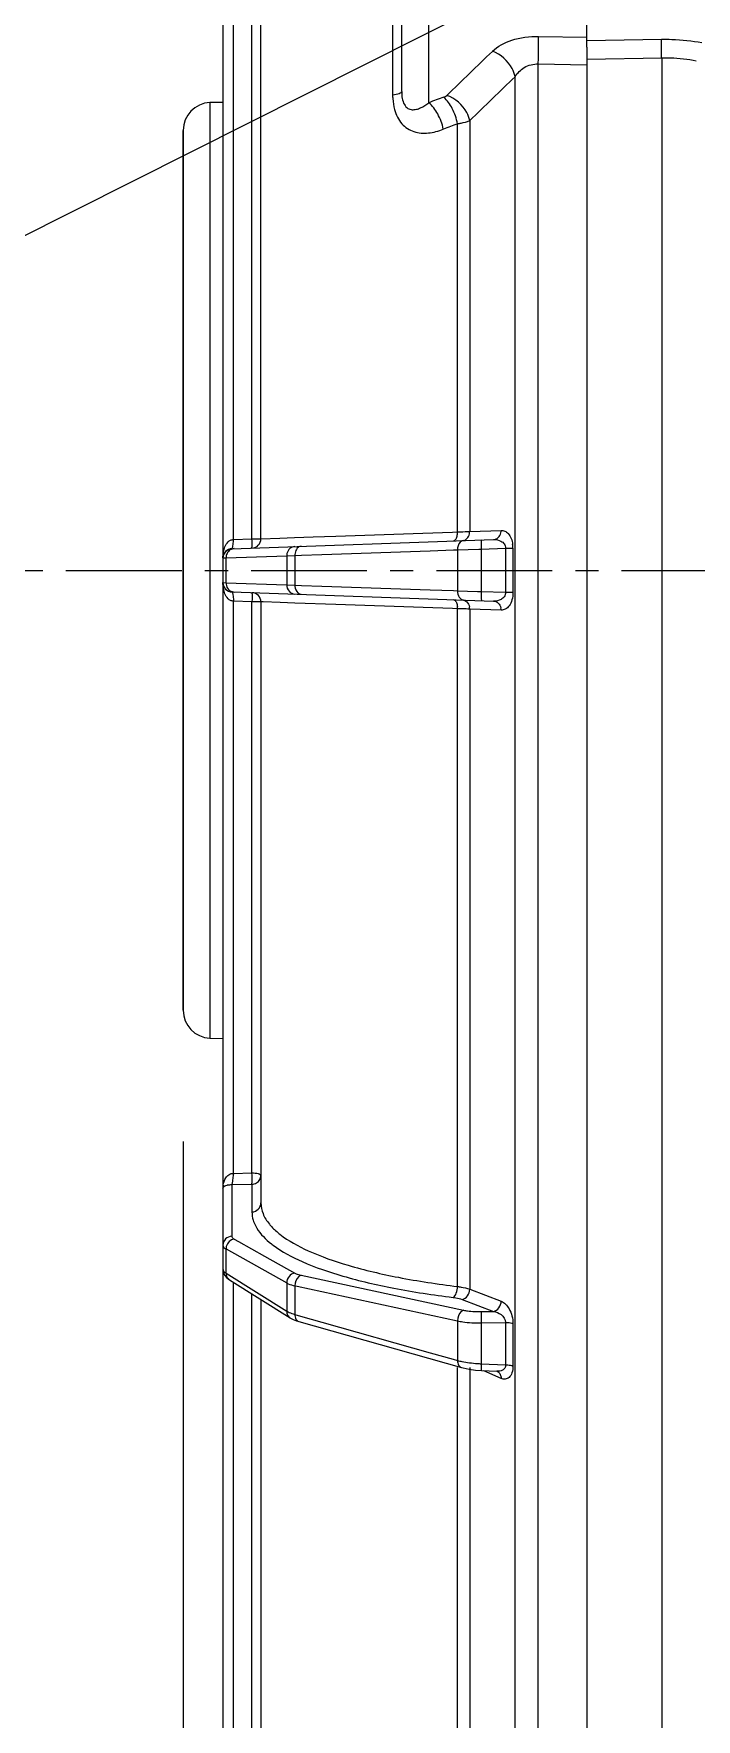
# Model space of a CAD drawing. Header units: millimetres. Extents: x -6 to 705, y -10 to 538.
# Drawn here: x 583.58 to 590.73, y 408.18 to 426.38 of the extents above; entities that cross this region are included whole.
import ezdxf

# ---------------------------------------------------------------- set-up
doc = ezdxf.new("R2010")
doc.units = ezdxf.units.MM
doc.linetypes.add('CENTER', pattern=[2, 1.25, -0.25, 0.25, -0.25])
doc.layers.add('02___PRT_ALL_AXES', color=7, linetype='Continuous')
doc.layers.add('06___PRT_ALL_SURFS', color=7, linetype='Continuous')
for name, color, linetype, lineweight in [('\\M+5B1EA\\M+5D7A2\\M+5B2E3', 7, 'Continuous', 25), ('\\M+5D6D0\\M+5D0C4\\M+5CFDF\\M+5B2E3', 7, 'CENTER', 25), ('\\M+5D7DC\\M+5C4DA\\M+5BFF2\\M+5CFDF', 7, 'Continuous', 50)]:
    doc.layers.add(name, color=color, linetype=linetype, lineweight=lineweight)

msp = doc.modelspace()

# ---------------------------------------------------------------- linework, layer by layer
at = {"color": 0, "linetype": 'Continuous', "lineweight": -3}
for p, q in [((585.619, 448.23), (585.619, 392.188)), ((589.549, 426.232), (589.549, 429.364)), ((587.549, 425.755), (587.549, 428.089)), ((586.029, 420.925), (586.029, 427.416)), ((585.734, 420.917), (585.734, 427.096)), ((585.932, 420.924), (585.932, 427.091)), ((587.451, 427.005), (587.451, 425.718)), ((587.841, 425.633), (587.841, 427.108)), ((589.026, 426.35), (589.549, 426.34)), ((589.549, 426.304), (589.75, 426.308)), ((589.75, 426.308), (590.355, 426.318)), ((589.549, 426.232), (589.549, 401.61)), ((589.549, 426.105), (590.357, 426.119)), ((590.357, 426.119), (590.357, 401.709)), ((588.774, 401.938), (588.774, 425.915)), ((589.024, 426.052), (589.549, 426.042)), ((589.024, 401.762), (589.024, 426.052)), ((585.478, 425.635), (585.619, 425.64)), ((585.478, 425.635), (585.478, 415.534)), ((588.152, 421), (588.152, 425.406)), ((588.284, 425.441), (588.284, 421.004)), ((585.189, 415.833), (585.189, 425.335)), ((587.777, 420.987), (588.098, 420.998)), ((588.098, 420.998), (588.152, 421)), ((588.264, 421.003), (588.284, 421.004)), ((588.284, 421.004), (588.623, 421.016)), ((585.715, 420.818), (588.541, 420.916)), ((585.734, 420.917), (585.932, 420.924)), ((585.932, 420.924), (586.025, 420.925)), ((585.933, 420.898), (585.932, 420.924)), ((586.025, 420.925), (586.029, 420.925)), ((586.029, 420.925), (586.234, 420.932)), ((586.234, 420.932), (586.393, 420.938)), ((586.393, 420.938), (586.594, 420.945)), ((586.594, 420.945), (586.836, 420.953)), ((586.836, 420.953), (587.777, 420.987)), ((588.152, 420.806), (588.381, 420.812)), ((588.381, 420.812), (588.408, 420.813)), ((588.408, 420.813), (588.671, 420.822)), ((588.408, 420.813), (588.408, 420.356)), ((588.671, 420.822), (588.671, 420.347)), ((588.671, 420.822), (588.75, 420.822)), ((588.75, 420.822), (588.75, 420.347)), ((585.619, 420.718), (585.652, 420.719)), ((585.652, 420.719), (586.307, 420.742)), ((585.652, 420.45), (585.652, 420.719)), ((586.307, 420.742), (586.396, 420.744)), ((586.307, 420.742), (586.307, 420.427)), ((586.396, 420.744), (586.466, 420.747)), ((586.396, 420.744), (586.396, 420.424)), ((586.466, 420.747), (586.688, 420.754)), ((586.688, 420.754), (587.858, 420.795)), ((587.858, 420.795), (588.107, 420.804)), ((588.107, 420.804), (588.152, 420.806)), ((588.152, 420.806), (588.152, 420.363)), ((585.619, 420.451), (585.652, 420.45)), ((585.652, 420.45), (585.761, 420.446)), ((585.715, 420.351), (588.541, 420.252)), ((585.731, 420.278), (585.734, 420.253)), ((585.761, 420.446), (586.198, 420.431)), ((585.933, 420.271), (585.932, 420.245)), ((586.198, 420.431), (586.307, 420.427)), ((586.307, 420.427), (586.396, 420.424)), ((586.396, 420.424), (586.466, 420.422)), ((586.466, 420.422), (586.688, 420.414)), ((586.688, 420.414), (587.858, 420.373)), ((587.858, 420.373), (588.107, 420.365)), ((588.107, 420.365), (588.152, 420.363)), ((588.152, 420.363), (588.366, 420.357)), ((588.366, 420.357), (588.408, 420.356)), ((588.408, 420.356), (588.671, 420.347)), ((588.671, 420.347), (588.75, 420.347)), ((585.932, 420.245), (585.734, 420.252)), ((585.734, 414.072), (585.734, 420.252)), ((585.932, 414.077), (585.932, 420.245)), ((586.029, 420.243), (586.029, 413.753)), ((586.052, 420.243), (586.029, 420.243)), ((586.236, 420.236), (586.052, 420.243)), ((586.395, 420.231), (586.236, 420.236)), ((586.839, 420.215), (586.395, 420.231)), ((587.779, 420.182), (586.839, 420.215)), ((588.098, 420.171), (587.779, 420.182)), ((588.152, 420.169), (588.098, 420.171)), ((588.152, 412.851), (588.152, 420.169)), ((588.181, 420.168), (588.152, 420.169)), ((588.207, 420.167), (588.181, 420.168)), ((588.623, 420.153), (588.284, 420.165)), ((588.284, 420.165), (588.284, 412.821)), ((588.409, 420.26), (588.41, 420.257)), ((585.478, 415.534), (585.619, 415.529)), ((585.734, 414.072), (585.932, 414.077)), ((585.933, 414.051), (585.932, 414.077)), ((585.715, 413.951), (585.932, 413.956)), ((585.715, 413.951), (585.715, 413.393)), ((585.932, 413.956), (585.932, 413.966)), ((585.932, 413.956), (585.932, 413.656)), ((585.74, 413.363), (585.786, 413.337)), ((585.652, 413.256), (586.307, 412.889)), ((585.652, 412.996), (585.652, 413.256)), ((585.786, 413.337), (586.068, 413.179)), ((586.068, 413.179), (586.395, 412.996)), ((585.652, 412.996), (586.307, 412.585)), ((585.661, 412.944), (585.69, 412.922)), ((585.69, 412.922), (586.345, 412.511)), ((585.734, 407.672), (585.734, 412.894)), ((586.307, 412.889), (586.307, 412.585)), ((586.396, 412.858), (586.396, 412.549)), ((586.396, 412.858), (586.419, 412.853)), ((586.419, 412.853), (588.152, 412.48)), ((586.462, 412.973), (588.218, 412.595)), ((588.284, 412.821), (588.623, 412.692)), ((585.932, 407.674), (585.932, 412.77)), ((586.029, 412.71), (586.029, 407.046)), ((588.202, 412.711), (588.541, 412.582)), ((586.396, 412.549), (586.455, 412.532)), ((586.414, 412.48), (586.438, 412.472)), ((586.438, 412.472), (588.194, 411.975)), ((586.455, 412.532), (586.688, 412.467)), ((586.688, 412.467), (587.858, 412.136)), ((588.152, 412.48), (588.152, 412.052)), ((588.408, 412.458), (588.671, 412.463)), ((588.408, 412.458), (588.408, 412.017)), ((588.41, 412.58), (588.541, 412.582)), ((588.671, 412.463), (588.671, 412.005)), ((588.75, 412.451), (588.75, 411.992)), ((587.858, 412.136), (588.103, 412.066)), ((588.103, 412.066), (588.152, 412.052)), ((588.152, 405.228), (588.152, 411.975)), ((588.284, 411.975), (588.284, 405.167)), ((588.347, 411.948), (588.409, 411.944)), ((588.408, 412.017), (588.671, 412.005)), ((588.408, 411.947), (588.409, 411.944)), ((588.409, 411.944), (588.576, 411.936)), ((588.623, 411.859), (588.436, 411.942)), ((588.576, 411.936), (588.577, 411.936)), ((588.579, 411.935), (588.579, 411.935))]:
    msp.add_line(p, q, dxfattribs=at)
for points in [[(585.619, 413.038), (585.622, 413.008), (585.637, 412.973), (585.661, 412.944)], [(586.345, 412.511), (586.349, 412.508), (586.378, 412.493), (586.414, 412.48)], [(588.194, 411.975), (588.211, 411.971), (588.276, 411.957), (588.347, 411.948)], [(588.577, 411.936), (588.579, 411.935), (588.579, 411.935)]]:
    msp.add_lwpolyline(points, dxfattribs=at)
for centre, radius, start, end in [((773.166, 235.246), 265.613, 134.03841, 134.18581), ((779.657, 227.81), 275.103, 133.93643, 134.0785), ((585.489, 425.335), 0.3, 92, 180), ((589.799, 420.557), 5.441, 109.2605, 111.0952), ((589.844, 420.767), 4.938, 110.0373, 111.9399), ((587.965, 420.996), 0.187, 353.3488, 1.1377), ((586.699, 472.771), 51.792, 271.6071, 271.7318), ((588.167, 421.003), 0.116, 347.6439, 0.1641), ((588.506, 421.015), 0.116, 347.6402, 0.16), ((585.719, 420.718), 0.1, 92, 180), ((585.719, 420.716), 0.1, 91.0002, 154.8585), ((583.858, 421.083), 1.884, 354.1515, 354.9368), ((585.929, 420.925), 0.1, 271.9667, 359.9988), ((590.252, 420.876), 1.845, 181.178, 181.976), ((588.42, 420.819), 0.33, 0.5172, 8.183), ((586.537, 420.746), 0.141, 170.4958, 180.8699), ((585.719, 420.451), 0.1, 180, 268), ((585.719, 420.453), 0.1, 224.6964, 254.5237), ((585.929, 420.243), 0.1, 0, 88), ((587.965, 420.172), 0.187, 358.8631, 6.6566), ((587.365, 390.86), 29.32, 88.204, 88.3536), ((588.167, 420.165), 0.116, 359.8359, 12.356), ((588.506, 420.153), 0.116, 359.8396, 12.3592), ((585.489, 415.833), 0.3, 180, 268), ((585.86, 413.911), 0.242, 172.1047, 180.0179), ((582.134, 414.402), 3.616, 354.3527, 354.7628), ((586.768, 414.111), 1.015, 231.9151, 233.217), ((586.552, 413.114), 0.586, 252.6363, 254.6122), ((588.467, 413.531), 1.515, 266.1713, 267.7691)]:
    msp.add_arc(centre, radius, start, end, dxfattribs=at)
for points, knots in [([(588.528, 426.189), (588.585, 426.244), (588.75, 426.329), (588.929, 426.351), (589.026, 426.35)], [0, 0, 0, 0, 0.450785, 1, 1, 1, 1]), ([(589.024, 426.052), (589.024, 426.08), (589.026, 426.179), (589.027, 426.279), (589.026, 426.35)], [0, 0, 0, 0, 0.285596, 1, 1, 1, 1]), ([(590.356, 426.119), (590.356, 426.138), (590.355, 426.205), (590.354, 426.271), (590.355, 426.318)], [0, 0, 0, 0, 0.285519, 1, 1, 1, 1]), ([(590.355, 426.318), (590.392, 426.319), (590.538, 426.318), (590.683, 426.303), (590.79, 426.283)], [0, 0, 0, 0, 0.253849, 1, 1, 1, 1]), ([(588.774, 425.915), (588.768, 425.945), (588.723, 426.063), (588.618, 426.158), (588.528, 426.189)], [0, 0, 0, 0, 0.244555, 1, 1, 1, 1]), ([(590.357, 426.119), (590.388, 426.12), (590.513, 426.119), (590.638, 426.105), (590.73, 426.086)], [0, 0, 0, 0, 0.253789, 1, 1, 1, 1]), ([(588.774, 425.915), (588.798, 425.955), (588.87, 426.028), (588.972, 426.054), (589.024, 426.052)], [0, 0, 0, 0, 0.472559, 1, 1, 1, 1]), ([(587.451, 425.718), (587.476, 425.722), (587.507, 425.728), (587.54, 425.741), (587.549, 425.751), (587.549, 425.755)], [0, 0, 0, 0, 0.688017, 0.887164, 1, 1, 1, 1]), ([(587.549, 425.755), (587.549, 425.73), (587.552, 425.681), (587.571, 425.616), (587.611, 425.57), (587.661, 425.555), (587.708, 425.561), (587.771, 425.583), (587.814, 425.612), (587.841, 425.633)], [0, 0, 0, 0, 0.167337, 0.325399, 0.452129, 0.557473, 0.660442, 0.767867, 1, 1, 1, 1]), ([(587.451, 425.718), (587.451, 425.705), (587.453, 425.651), (587.461, 425.598), (587.471, 425.559)], [0, 0, 0, 0, 0.255517, 1, 1, 1, 1]), ([(587.471, 425.559), (587.487, 425.504), (587.536, 425.401), (587.678, 425.309), (587.842, 425.298), (587.947, 425.327), (587.998, 425.348)], [0, 0, 0, 0, 0.264893, 0.503394, 0.743354, 1, 1, 1, 1]), ([(587.998, 425.348), (587.987, 425.405), (587.948, 425.509), (587.881, 425.601), (587.841, 425.633)], [0, 0, 0, 0, 0.530647, 1, 1, 1, 1]), ([(588.004, 425.693), (588.008, 425.695), (588.019, 425.699), (588.031, 425.706), (588.037, 425.713)], [0, 0, 0, 0, 0.274505, 1, 1, 1, 1]), ([(588.152, 425.406), (588.14, 425.463), (588.104, 425.567), (588.042, 425.66), (588.004, 425.693)], [0, 0, 0, 0, 0.534031, 1, 1, 1, 1]), ([(588.284, 425.441), (588.277, 425.471), (588.232, 425.588), (588.127, 425.682), (588.037, 425.713)], [0, 0, 0, 0, 0.244665, 1, 1, 1, 1]), ([(588.152, 425.406), (588.165, 425.409), (588.209, 425.417), (588.254, 425.428), (588.284, 425.441)], [0, 0, 0, 0, 0.286739, 1, 1, 1, 1]), ([(588.623, 421.016), (588.636, 421.016), (588.665, 421.01), (588.721, 420.965), (588.741, 420.907), (588.747, 420.866)], [0, 0, 0, 0, 0.191331, 0.410105, 1, 1, 1, 1]), ([(585.619, 420.718), (585.619, 420.738), (585.622, 420.779), (585.638, 420.839), (585.665, 420.886), (585.7, 420.913), (585.723, 420.917), (585.734, 420.916)], [0, 0, 0, 0, 0.242038, 0.485612, 0.733804, 0.863797, 1, 1, 1, 1]), ([(585.717, 420.814), (585.702, 420.81), (585.673, 420.791), (585.659, 420.76), (585.655, 420.744)], [0, 0, 0, 0, 0.489301, 1, 1, 1, 1]), ([(585.715, 420.818), (585.717, 420.818), (585.722, 420.827), (585.725, 420.84), (585.729, 420.864), (585.731, 420.882), (585.732, 420.891)], [0, 0, 0, 0, 0.095275, 0.302047, 0.613011, 1, 1, 1, 1]), ([(585.932, 420.825), (585.932, 420.825), (585.932, 420.828), (585.932, 420.831), (585.933, 420.838), (585.934, 420.85), (585.933, 420.871), (585.933, 420.888), (585.933, 420.898)], [0, 0, 0, 0, 0.018176, 0.072344, 0.160101, 0.278978, 0.598293, 1, 1, 1, 1]), ([(586.395, 420.841), (586.376, 420.841), (586.336, 420.824), (586.315, 420.787), (586.31, 420.767)], [0, 0, 0, 0, 0.487111, 1, 1, 1, 1]), ([(586.462, 420.844), (586.447, 420.843), (586.413, 420.823), (586.401, 420.789), (586.398, 420.77)], [0, 0, 0, 0, 0.444304, 1, 1, 1, 1]), ([(588.103, 420.901), (588.109, 420.901), (588.125, 420.908), (588.143, 420.935), (588.149, 420.96), (588.15, 420.975)], [0, 0, 0, 0, 0.183374, 0.53661, 1, 1, 1, 1]), ([(588.2, 420.901), (588.193, 420.898), (588.162, 420.876), (588.151, 420.835), (588.152, 420.806)], [0, 0, 0, 0, 0.217522, 1, 1, 1, 1]), ([(588.202, 420.905), (588.221, 420.905), (588.259, 420.923), (588.277, 420.959), (588.281, 420.979)], [0, 0, 0, 0, 0.475436, 1, 1, 1, 1]), ([(588.41, 420.912), (588.408, 420.912), (588.409, 420.901), (588.407, 420.89), (588.407, 420.865), (588.407, 420.848), (588.408, 420.838)], [0, 0, 0, 0, 0.074807, 0.281067, 0.600089, 1, 1, 1, 1]), ([(588.541, 420.916), (588.559, 420.917), (588.598, 420.934), (588.616, 420.971), (588.62, 420.99)], [0, 0, 0, 0, 0.475438, 1, 1, 1, 1]), ([(588.621, 420.899), (588.634, 420.892), (588.66, 420.872), (588.671, 420.839), (588.671, 420.822)], [0, 0, 0, 0, 0.468553, 1, 1, 1, 1]), ([(585.734, 420.253), (585.723, 420.251), (585.7, 420.256), (585.665, 420.283), (585.638, 420.33), (585.622, 420.39), (585.619, 420.431), (585.619, 420.451)], [0, 0, 0, 0, 0.136225, 0.2663, 0.51449, 0.758019, 1, 1, 1, 1]), ([(585.652, 420.45), (585.652, 420.429), (585.663, 420.387), (585.698, 420.36), (585.717, 420.354)], [0, 0, 0, 0, 0.512282, 1, 1, 1, 1]), ([(585.715, 420.351), (585.718, 420.351), (585.722, 420.343), (585.726, 420.319), (585.729, 420.296), (585.731, 420.278)], [0, 0, 0, 0, 0.098516, 0.303925, 1, 1, 1, 1]), ([(585.932, 420.343), (585.932, 420.343), (585.932, 420.341), (585.932, 420.338), (585.933, 420.331), (585.934, 420.318), (585.933, 420.298), (585.933, 420.28), (585.933, 420.271)], [0, 0, 0, 0, 0.018176, 0.072346, 0.160104, 0.278984, 0.5983, 1, 1, 1, 1]), ([(586.307, 420.427), (586.307, 420.402), (586.324, 420.352), (586.372, 420.328), (586.395, 420.327)], [0, 0, 0, 0, 0.515115, 1, 1, 1, 1]), ([(586.396, 420.424), (586.396, 420.414), (586.399, 420.378), (586.42, 420.339), (586.445, 420.329)], [0, 0, 0, 0, 0.287061, 1, 1, 1, 1]), ([(588.103, 420.268), (588.109, 420.267), (588.125, 420.261), (588.143, 420.233), (588.149, 420.208), (588.15, 420.194)], [0, 0, 0, 0, 0.183363, 0.536546, 1, 1, 1, 1]), ([(588.152, 420.363), (588.151, 420.339), (588.159, 420.295), (588.199, 420.264), (588.218, 420.264)], [0, 0, 0, 0, 0.562489, 1, 1, 1, 1]), ([(588.408, 420.356), (588.408, 420.336), (588.407, 420.304), (588.407, 420.272), (588.409, 420.26)], [0, 0, 0, 0, 0.630255, 1, 1, 1, 1]), ([(588.671, 420.347), (588.671, 420.33), (588.66, 420.298), (588.613, 420.26), (588.569, 420.251), (588.541, 420.252)], [0, 0, 0, 0, 0.282163, 0.533806, 1, 1, 1, 1]), ([(588.75, 420.347), (588.75, 420.319), (588.744, 420.267), (588.715, 420.203), (588.673, 420.162), (588.638, 420.153), (588.623, 420.153)], [0, 0, 0, 0, 0.326493, 0.601533, 0.817815, 1, 1, 1, 1]), ([(586.029, 420.243), (586.029, 420.244), (586.025, 420.243), (586.021, 420.244), (586.011, 420.244), (585.994, 420.245), (585.967, 420.245), (585.944, 420.245), (585.932, 420.245)], [0, 0, 0, 0, 0.019396, 0.075813, 0.167327, 0.290902, 0.615308, 1, 1, 1, 1]), ([(588.202, 420.264), (588.221, 420.263), (588.259, 420.246), (588.277, 420.21), (588.281, 420.19)], [0, 0, 0, 0, 0.475437, 1, 1, 1, 1]), ([(588.541, 420.252), (588.559, 420.252), (588.598, 420.234), (588.616, 420.198), (588.62, 420.178)], [0, 0, 0, 0, 0.475438, 1, 1, 1, 1]), ([(585.932, 414.077), (585.955, 414.077), (585.986, 414.074), (586.018, 414.065), (586.029, 414.057), (586.029, 414.053)], [0, 0, 0, 0, 0.669667, 0.885667, 1, 1, 1, 1]), ([(585.619, 413.91), (585.619, 413.914), (585.625, 413.934), (585.648, 413.942), (585.664, 413.946)], [0, 0, 0, 0, 0.160624, 1, 1, 1, 1]), ([(585.621, 413.944), (585.625, 413.972), (585.639, 414.016), (585.681, 414.063), (585.716, 414.074), (585.734, 414.071)], [0, 0, 0, 0, 0.457539, 0.708989, 1, 1, 1, 1]), ([(585.664, 413.946), (585.668, 413.947), (585.684, 413.95), (585.701, 413.951), (585.715, 413.951)], [0, 0, 0, 0, 0.197796, 1, 1, 1, 1]), ([(585.715, 413.951), (585.721, 413.961), (585.725, 413.995), (585.73, 414.026), (585.732, 414.047)], [0, 0, 0, 0, 0.376127, 1, 1, 1, 1]), ([(585.932, 413.966), (585.933, 413.971), (585.935, 414), (585.934, 414.028), (585.933, 414.051)], [0, 0, 0, 0, 0.183654, 1, 1, 1, 1]), ([(585.957, 413.96), (585.974, 413.965), (586.004, 413.982), (586.021, 414.013), (586.025, 414.029)], [0, 0, 0, 0, 0.504409, 1, 1, 1, 1]), ([(585.932, 413.656), (585.957, 413.657), (586.007, 413.678), (586.029, 413.729), (586.029, 413.753)], [0, 0, 0, 0, 0.506024, 1, 1, 1, 1]), ([(586.029, 413.753), (586.029, 413.714), (586.046, 413.63), (586.092, 413.559), (586.12, 413.525)], [0, 0, 0, 0, 0.471408, 1, 1, 1, 1]), ([(585.932, 413.656), (585.932, 413.626), (585.938, 413.586), (585.952, 413.548), (585.955, 413.538)], [0, 0, 0, 0, 0.742811, 1, 1, 1, 1]), ([(585.955, 413.538), (585.964, 413.518), (586.009, 413.43), (586.081, 413.359), (586.142, 413.312)], [0, 0, 0, 0, 0.220192, 1, 1, 1, 1]), ([(585.715, 413.393), (585.69, 413.392), (585.64, 413.372), (585.619, 413.321), (585.619, 413.296)], [0, 0, 0, 0, 0.506023, 1, 1, 1, 1]), ([(585.74, 413.363), (585.72, 413.36), (585.681, 413.34), (585.66, 413.301), (585.655, 413.281)], [0, 0, 0, 0, 0.489815, 1, 1, 1, 1]), ([(585.715, 413.393), (585.715, 413.39), (585.718, 413.377), (585.731, 413.368), (585.74, 413.363)], [0, 0, 0, 0, 0.199834, 1, 1, 1, 1]), ([(586.12, 413.525), (586.128, 413.515), (586.163, 413.476), (586.202, 413.44), (586.234, 413.415)], [0, 0, 0, 0, 0.23321, 1, 1, 1, 1]), ([(586.234, 413.415), (586.327, 413.343), (586.568, 413.212), (587.001, 413.062), (587.541, 412.937), (587.938, 412.877), (588.152, 412.851)], [0, 0, 0, 0, 0.17558, 0.403214, 0.68022, 1, 1, 1, 1]), ([(585.619, 413.296), (585.619, 413.293), (585.623, 413.275), (585.639, 413.263), (585.652, 413.256)], [0, 0, 0, 0, 0.199089, 1, 1, 1, 1]), ([(586.16, 413.298), (586.257, 413.226), (586.504, 413.096), (586.943, 412.946), (587.489, 412.82), (587.889, 412.759), (588.103, 412.733)], [0, 0, 0, 0, 0.177542, 0.405849, 0.682136, 1, 1, 1, 1]), ([(585.619, 413.038), (585.619, 413.035), (585.623, 413.016), (585.639, 413.004), (585.652, 412.996)], [0, 0, 0, 0, 0.197261, 1, 1, 1, 1]), ([(585.652, 412.996), (585.652, 412.982), (585.658, 412.952), (585.678, 412.93), (585.69, 412.922)], [0, 0, 0, 0, 0.512505, 1, 1, 1, 1]), ([(586.395, 412.996), (586.371, 412.992), (586.325, 412.964), (586.307, 412.914), (586.307, 412.889)], [0, 0, 0, 0, 0.492579, 1, 1, 1, 1]), ([(586.395, 412.996), (586.399, 412.993), (586.421, 412.983), (586.444, 412.977), (586.462, 412.973)], [0, 0, 0, 0, 0.205758, 1, 1, 1, 1]), ([(586.307, 412.889), (586.313, 412.886), (586.341, 412.872), (586.372, 412.864), (586.396, 412.858)], [0, 0, 0, 0, 0.20582, 1, 1, 1, 1]), ([(586.462, 412.973), (586.453, 412.97), (586.413, 412.945), (586.396, 412.894), (586.396, 412.858)], [0, 0, 0, 0, 0.217061, 1, 1, 1, 1]), ([(588.103, 412.733), (588.12, 412.741), (588.145, 412.783), (588.152, 412.826), (588.152, 412.851)], [0, 0, 0, 0, 0.42872, 1, 1, 1, 1]), ([(588.152, 412.851), (588.164, 412.849), (588.209, 412.842), (588.254, 412.832), (588.284, 412.821)], [0, 0, 0, 0, 0.287298, 1, 1, 1, 1]), ([(588.202, 412.711), (588.225, 412.716), (588.268, 412.747), (588.284, 412.796), (588.284, 412.821)], [0, 0, 0, 0, 0.481601, 1, 1, 1, 1]), ([(588.103, 412.733), (588.113, 412.732), (588.147, 412.727), (588.18, 412.72), (588.202, 412.711)], [0, 0, 0, 0, 0.287338, 1, 1, 1, 1]), ([(588.541, 412.582), (588.564, 412.587), (588.607, 412.618), (588.623, 412.667), (588.623, 412.692)], [0, 0, 0, 0, 0.4816, 1, 1, 1, 1]), ([(588.623, 412.692), (588.659, 412.678), (588.727, 412.601), (588.75, 412.506), (588.75, 412.451)], [0, 0, 0, 0, 0.419368, 1, 1, 1, 1]), ([(586.307, 412.585), (586.312, 412.582), (586.334, 412.57), (586.358, 412.561), (586.377, 412.555)], [0, 0, 0, 0, 0.212623, 1, 1, 1, 1]), ([(586.307, 412.585), (586.307, 412.57), (586.313, 412.541), (586.333, 412.518), (586.345, 412.511)], [0, 0, 0, 0, 0.512486, 1, 1, 1, 1]), ([(586.396, 412.549), (586.396, 412.532), (586.4, 412.5), (586.425, 412.476), (586.438, 412.472)], [0, 0, 0, 0, 0.558211, 1, 1, 1, 1]), ([(588.218, 412.595), (588.208, 412.592), (588.168, 412.567), (588.151, 412.516), (588.152, 412.48)], [0, 0, 0, 0, 0.217052, 1, 1, 1, 1]), ([(588.152, 412.48), (588.17, 412.476), (588.255, 412.461), (588.341, 412.457), (588.408, 412.458)], [0, 0, 0, 0, 0.219201, 1, 1, 1, 1]), ([(588.218, 412.595), (588.231, 412.592), (588.295, 412.581), (588.36, 412.579), (588.41, 412.58)], [0, 0, 0, 0, 0.219085, 1, 1, 1, 1]), ([(588.41, 412.58), (588.407, 412.564), (588.408, 412.523), (588.407, 412.483), (588.408, 412.458)], [0, 0, 0, 0, 0.380688, 1, 1, 1, 1]), ([(588.541, 412.582), (588.57, 412.577), (588.629, 412.555), (588.672, 412.496), (588.671, 412.463)], [0, 0, 0, 0, 0.470265, 1, 1, 1, 1]), ([(588.671, 412.463), (588.679, 412.463), (588.705, 412.462), (588.733, 412.459), (588.75, 412.451)], [0, 0, 0, 0, 0.292708, 1, 1, 1, 1]), ([(588.152, 412.052), (588.151, 412.035), (588.156, 412.003), (588.181, 411.979), (588.194, 411.975)], [0, 0, 0, 0, 0.55802, 1, 1, 1, 1]), ([(588.152, 412.052), (588.167, 412.048), (588.238, 412.032), (588.31, 412.023), (588.366, 412.019)], [0, 0, 0, 0, 0.221771, 1, 1, 1, 1]), ([(588.408, 412.017), (588.408, 412.009), (588.407, 411.986), (588.406, 411.962), (588.408, 411.947)], [0, 0, 0, 0, 0.340104, 1, 1, 1, 1]), ([(588.671, 412.005), (588.671, 411.992), (588.665, 411.968), (588.63, 411.939), (588.597, 411.935), (588.576, 411.936)], [0, 0, 0, 0, 0.279836, 0.524384, 1, 1, 1, 1]), ([(588.579, 411.935), (588.594, 411.929), (588.611, 411.91), (588.618, 411.888), (588.62, 411.882)], [0, 0, 0, 0, 0.732124, 1, 1, 1, 1]), ([(588.75, 411.992), (588.75, 411.967), (588.745, 411.922), (588.715, 411.868), (588.668, 411.845), (588.636, 411.852), (588.623, 411.859)], [0, 0, 0, 0, 0.338113, 0.593547, 0.794756, 1, 1, 1, 1]), ([(588.671, 412.005), (588.679, 412.004), (588.705, 412.003), (588.733, 412), (588.75, 411.992)], [0, 0, 0, 0, 0.292304, 1, 1, 1, 1])]:
    msp.add_open_spline(points, degree=3, knots=knots, dxfattribs=at)
for points in [[(585.74, 420.819), (585.732, 420.818), (585.724, 420.817), (585.717, 420.814)], [(588.218, 420.905), (588.212, 420.905), (588.206, 420.903), (588.2, 420.901)], [(588.541, 420.916), (588.568, 420.917), (588.597, 420.912), (588.621, 420.899)], [(585.655, 420.744), (585.653, 420.736), (585.652, 420.727), (585.652, 420.719)], [(586.31, 420.767), (586.308, 420.759), (586.307, 420.75), (586.307, 420.742)], [(585.717, 420.354), (585.724, 420.352), (585.732, 420.35), (585.74, 420.35)], [(586.445, 420.329), (586.45, 420.327), (586.456, 420.325), (586.462, 420.325)], [(585.932, 413.956), (585.941, 413.956), (585.949, 413.958), (585.957, 413.96)], [(586.025, 414.029), (586.027, 414.037), (586.029, 414.045), (586.029, 414.053)], [(585.655, 413.281), (585.653, 413.273), (585.652, 413.264), (585.652, 413.256)], [(588.62, 411.882), (588.622, 411.875), (588.623, 411.867), (588.623, 411.859)]]:
    msp.add_open_spline(points, degree=3, dxfattribs=at)
at = {"layer": '02___PRT_ALL_AXES', "color": 0, "linetype": 'Continuous', "lineweight": -3}
msp.add_line((585.189, 425.335), (585.189, 415.833), dxfattribs=at)
msp.add_arc((585.489, 415.833), 0.3, 180, 268, dxfattribs=at)
at = {"layer": '06___PRT_ALL_SURFS', "color": 0, "linetype": 'Continuous', "lineweight": -3}
msp.add_line((585.619, 425.64), (585.478, 425.635), dxfattribs=at)
msp.add_arc((585.489, 425.335), 0.3, 92, 180, dxfattribs=at)
at = {"layer": '\\M+5B1EA\\M+5D7A2\\M+5B2E3', "lineweight": -3}
msp.add_line((585.189, 414.416), (585.189, 371.489), dxfattribs=at)
at = {"layer": '\\M+5D6D0\\M+5D0C4\\M+5CFDF\\M+5B2E3', "color": 1}
msp.add_line((579.924, 420.584), (658.65, 420.584), dxfattribs=at)
at = {"layer": '\\M+5D7DC\\M+5C4DA\\M+5BFF2\\M+5CFDF', "lineweight": -3}
msp.add_lwpolyline([(612.243, 438.665), (581.495, 423.203), (562.275, 423.203)], dxfattribs=at)

doc.saveas('drawing.dxf')
